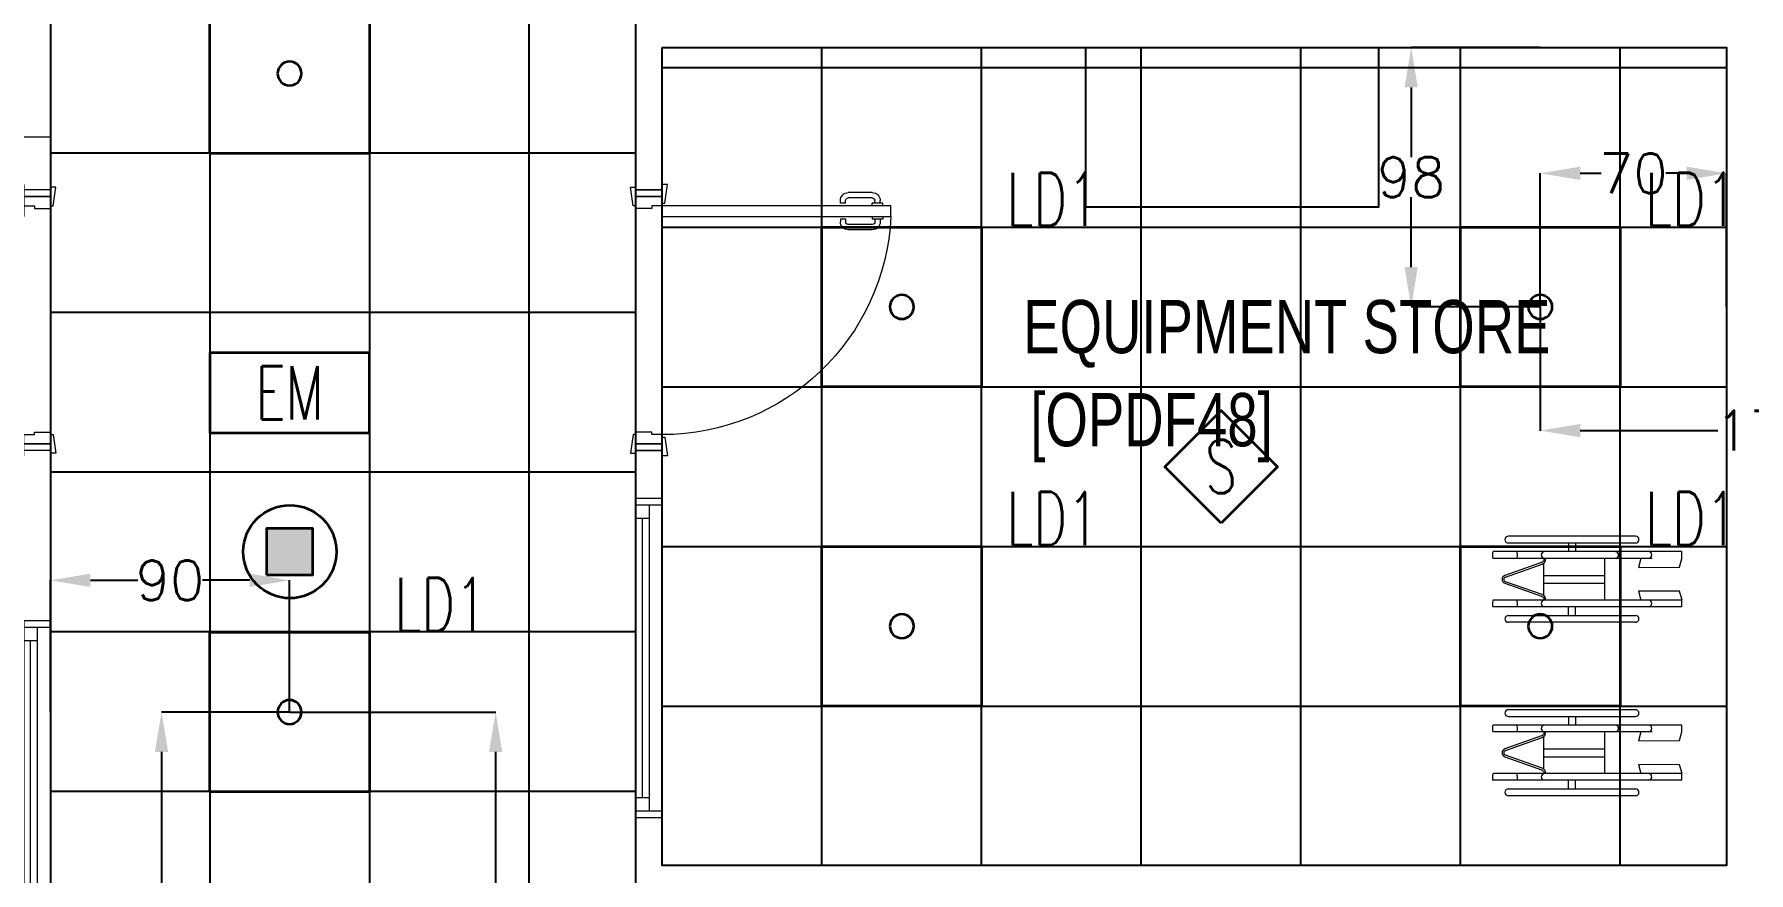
# Model space of a CAD drawing. Extents: x -12260 to 57327, y -29287 to 19916.
# Drawn here: x 33015 to 39459, y 2333 to 5485 of the extents above; entities that cross this region are included whole.
import ezdxf
from ezdxf.enums import TextEntityAlignment as Align

# ---------------------------------------------------------------- set-up
doc = ezdxf.new("R2010")
doc.units = 0
doc.header["$LTSCALE"] = 0.25
doc.linetypes.add('DASHDOT', pattern=[25.4, 12.7, -6.35, 0, -6.35])
for name, color, linetype, lineweight in [('01-First Floor$0$72_EGR_BASE_TEXT', 252, 'Continuous', 5), ('01-First Floor$0$Aluminum', 251, 'Continuous', 5), ('01-First Floor$0$LOADING', 253, 'Continuous', 5), ('01-First Floor$0$Walls', 251, 'Continuous', 5), ('01-First Floor$0$Wooden Joinery', 251, 'Continuous', 5), ('E-DIM', 6, 'Continuous', 18), ('E-LITE-CIRC-NUMB', 6, 'Continuous', 25), ('E-LITE-CLNG', 150, 'Continuous', 35), ('E-LITE-CLNG @ 100', 150, 'Continuous', 35), ('E-LITE-CLNG-CNDT', 6, 'DASHDOT', 35), ('E-LITE-CTRL', 6, 'Continuous', 25), ('E-LITE-IDEN', 6, 'Continuous', 25), ('F-ALRM-CLNG @ 100', 33, 'Continuous', 35), ('T-INTC-CLNG @ 100', 33, 'Continuous', 35), ('T-INTC-DEVC-NUMB', 2, 'Continuous', 25)]:
    doc.layers.add(name, color=color, linetype=linetype, lineweight=lineweight)
doc.layers.add('01-First Floor$0$FALSE CEILING', color=251, linetype='Continuous')
doc.styles.add('01-First Floor$0$X3G_ENTITY_9EC9', font='swisscl.ttf', dxfattribs={"height": 0.2})
doc.styles.add('01-First Floor$0$X3G_ENTITY_9F38', font='swisscl.ttf', dxfattribs={"height": 0.2})
doc.styles.add('DC_SIMPLEX', font='SIMPLEX.shx', dxfattribs={"width": 0.7})
doc.styles.get("Standard").update_dxf_attribs({"font": 'romans.shx'})
doc.dimstyles.get("Standard").update_dxf_attribs({"dimtxt": 150, "dimasz": 150, "dimexe": 0.18, "dimexo": 0.0625, "dimgap": 0.09, "dimtad": 0, "dimtih": 1, "dimtoh": 1, "dimdec": 0, "dimlfac": 0.1, "dimzin": 0, "dimdsep": 46, "dimtxsty": 'Standard', "dimcen": 0.09, "dimclrd": 6, "dimadec": 0, "dimazin": 0, "dimtfac": 1, "dimtdec": 0, "dimtofl": 0, "dimtmove": 0, "dimatfit": 3, "dimfxl": 1, "dimtolj": 1, "dimtzin": 0, "dimarcsym": 0})

# ---------------------------------------------------------------- blocks, each defined once
blk = doc.blocks.new('01-First Floor$0$A$C72370EFE')
at = {"layer": '01-First Floor$0$Wooden Joinery'}
for p, q in [((-0.01, -0.04), (-0.02, -0.04)), ((-0.01, -0.06), (-0.02, -0.06)), ((-0.01, -0.03), (-0.01, -0.07)), ((0, -0.03), (-0.01, -0.03)), ((0.04, -0.03), (0.05, -0.03)), ((0.05, -0.03), (0.05, -0.07)), ((0.05, -0.04), (0.06, -0.04)), ((0.05, -0.06), (0.06, -0.06)), ((-0.05, -0.07), (-0.05, -0.16)), ((-0.03, -0.07), (-0.03, -0.16)), ((0, -0.07), (-0.01, -0.07)), ((0.04, -0.07), (0.05, -0.07)), ((0.07, -0.07), (0.07, -0.16)), ((0.09, -0.07), (0.09, -0.16)), ((-0.01, -0.17), (-0.02, -0.17)), ((-0.01, -0.19), (-0.02, -0.19)), ((-0.01, -0.17), (-0.01, -0.19)), ((0.05, -0.17), (0.06, -0.17)), ((0.05, -0.17), (0.05, -0.19)), ((0.05, -0.19), (0.06, -0.19))]:
    blk.add_line(p, q, dxfattribs=at)
for centre, radius, start, end in [((-0.02, -0.07), 0.03, 90, 180), ((-0.02, -0.07), 0.01, 90, 180), ((0.06, -0.07), 0.03, 0, 90), ((0.06, -0.07), 0.01, 0, 90), ((-0.02, -0.16), 0.03, 180, 270), ((-0.02, -0.16), 0.01, 180, 270), ((0.06, -0.16), 0.01, 270, 0), ((0.06, -0.16), 0.03, 270, 0)]:
    blk.add_arc(centre, radius, start, end, dxfattribs=at)
blk = doc.blocks.new('01-First Floor$0$A$C5DAD61B4')
at = {"layer": '01-First Floor$0$Wooden Joinery'}
for points in [[(80, 959.1), (80, 969.1), (10, 979.1), (10, 959.1)], [(940, 959.1), (940, 969.1), (1010, 979.1), (1010, 959.1)], [(70, 859.1), (70, 849.1), (0, 839.1), (0, 859.1)], [(120, 859.1), (120, 0), (80, 0), (80, 859.1)], [(950, 859.1), (950, 849.1), (1020, 839.1), (1020, 859.1)]]:
    blk.add_lwpolyline(points, close=True, dxfattribs=at)
for points in [[(45, 859.1), (45, 959.1), (20, 959.1), (20, 859.1), (45, 859.1)], [(45, 859.1), (80, 859.1), (80, 899.1), (90, 899.1), (90, 959.1), (45, 959.1), (45, 859.1)], [(975, 859.1), (940, 859.1), (940, 899.1), (930, 899.1), (930, 959.1), (975, 959.1), (975, 859.1)], [(975, 859.1), (975, 959.1), (1000, 959.1), (1000, 859.1), (975, 859.1)]]:
    blk.add_lwpolyline(points, dxfattribs=at)
blk.add_arc((80, 859.1), 860, 272.66603, 0, dxfattribs=at)
at = {"layer": '01-First Floor$0$Wooden Joinery', "xscale": 999.9999999998854, "yscale": 999.9999999998854, "zscale": 999.9999999998854, "rotation": 180}
blk.add_blockref('01-First Floor$0$A$C72370EFE', (120, 0), dxfattribs=at)
blk = doc.blocks.new('01-First Floor$0$HF14449A-P')
for p, q in [((-0.05, 0), (-0.7602, 0)), ((-0.2244, 0.0577), (-0.7026, 0.0577)), ((-0.7026, 0.0323), (-0.2244, 0.0323)), ((-0.4762, 0.0321), (-0.4762, -0.0003)), ((-0.4508, 0.0321), (-0.4508, -0.0003)), ((-0.05, -0.0255), (-0.05, 0)), ((-0.1618, -0.0254), (-0.7597, -0.0254)), ((-0.578, -0.0409), (-0.7158, -0.0896)), ((-0.7137, -0.0956), (-0.576, -0.047)), ((-0.5708, -0.044), (-0.5708, -0.1647)), ((-0.5699, -0.0249), (-0.5699, -0.0332)), ((-0.5636, -0.0346), (-0.5636, -0.0251)), ((-0.3406, -0.1837), (-0.3406, -0.0251)), ((-0.2045, -0.0254), (-0.2138, -0.0595)), ((-0.2138, -0.0595), (-0.0589, -0.0584)), ((-0.0589, -0.0584), (-0.05, -0.0255)), ((-0.7158, -0.1192), (-0.578, -0.1678)), ((-0.576, -0.1618), (-0.7137, -0.1132)), ((-0.5708, -0.0899), (-0.3406, -0.0899)), ((-0.5708, -0.1189), (-0.3406, -0.1189)), ((-0.05, -0.1827), (-0.7602, -0.1827)), ((-0.5699, -0.1755), (-0.5699, -0.1837)), ((-0.5636, -0.1837), (-0.5636, -0.1742)), ((-0.0589, -0.1493), (-0.2138, -0.1482)), ((-0.2138, -0.1482), (-0.2045, -0.1824)), ((-0.0499, -0.1827), (-0.0589, -0.1493)), ((-0.05, -0.2078), (-0.05, -0.1827)), ((-0.05, -0.2078), (-0.7593, -0.2078)), ((-0.7026, -0.2404), (-0.2244, -0.2404)), ((-0.4762, -0.2401), (-0.4762, -0.2078)), ((-0.4508, -0.2401), (-0.4508, -0.2078)), ((-0.2244, -0.2658), (-0.7026, -0.2658))]:
    blk.add_line(p, q)
for centre, radius, start, end in [((-0.7026, 0.045), 0.0127, 90, 180), ((-0.7026, 0.045), 0.0127, 180, 270), ((-0.2244, 0.045), 0.0127, 0, 90), ((-0.2244, 0.045), 0.0127, 270, 0), ((-0.5661, -0.0128), 0.0127, 98.73327, 261.25119), ((-0.5848, -0.0258), 0.0166, 294.28197, 333.37317), ((-0.5848, -0.0258), 0.023, 292.59255, 337.40745), ((-0.301, -0.0129), 0.0127, 279.82775, 82.50016), ((-0.7106, -0.1044), 0.0157, 109.43252, 250.56748), ((-0.7106, -0.1044), 0.00936, 109.42288, 250.57712), ((-0.5661, -0.1952), 0.0127, 98.74881, 261.26673), ((-0.5848, -0.183), 0.0166, 26.62683, 65.71803), ((-0.5848, -0.183), 0.023, 22.59255, 67.40745), ((-0.7026, -0.2531), 0.0127, 90, 180), ((-0.7026, -0.2531), 0.0127, 180, 270), ((-0.2244, -0.2531), 0.0127, 0, 90), ((-0.2244, -0.2531), 0.0127, 270, 0)]:
    blk.add_arc(centre, radius, start, end)
for centre, ratio, start_param, end_param in [((-0.7597, -0.0126), 0.241377, 0.152696, 3.141593), ((-0.6698, -0.0127), 0.078125, 3.141593, 6.498142), ((-0.1758, -0.0125), 0.964579, 3.250377, 6.096807), ((-0.7597, -0.1952), 0.241678, 0.147741, 3.289334), ((-0.6698, -0.1954), 0.078125, 3.141593, 6.498142), ((-0.1758, -0.1951), 0.964579, 3.252899, 6.098308)]:
    blk.add_ellipse(centre, major_axis=(0, 0.0127), ratio=ratio, start_param=start_param, end_param=end_param)
blk = doc.blocks.new('01-First Floor$0$A$C37be4daf')
at = {"layer": '01-First Floor$0$Aluminum'}
for p, q in [((1416, 598.2), (216, 598.2)), ((241, 498.2), (241, 598.2)), ((291, 548.2), (291, 598.2)), ((1341, 548.2), (1341, 598.2)), ((1391, 498.2), (1391, 598.2)), ((1391, 548.2), (241, 548.2)), ((291, 573.2), (1341, 573.2)), ((1416, 498.2), (216, 498.2))]:
    blk.add_line(p, q, dxfattribs=at)
at = {"layer": '01-First Floor$0$Walls'}
for p, q in [((216, 498.2), (216, 598.2)), ((1416, 498.2), (1416, 598.2))]:
    blk.add_line(p, q, dxfattribs=at)
blk = doc.blocks.new('01-First Floor')
at = {"layer": '01-First Floor$0$FALSE CEILING', "linetype": 'Continuous'}
for p, q in [((33676, 1440), (33676, 8610)), ((34276, 1440), (34276, 8610)), ((34876, 1440), (34876, 8610)), ((35976, 2360), (35976, 5435)), ((36576, 2360), (36576, 5435)), ((37176, 2360), (37176, 5435)), ((37776, 2360), (37776, 5435)), ((38376, 2360), (38376, 5435)), ((38976, 2360), (38976, 5435)), ((35376, 5360), (39376, 5360)), ((33076, 5040), (35276, 5040)), ((35376, 4760), (39376, 4760)), ((33076, 4440), (35276, 4440)), ((35376, 4160), (39376, 4160)), ((33076, 3840), (35276, 3840)), ((35376, 3560), (39376, 3560)), ((33076, 3240), (35276, 3240)), ((35376, 2960), (39376, 2960)), ((33076, 2640), (35276, 2640))]:
    blk.add_line(p, q, dxfattribs=at)
at = {"layer": '01-First Floor$0$FALSE CEILING'}
for points in [[(33076, 1440), (35276, 1440), (35276, 8610), (33076, 8610)], [(35376, 5435), (39376, 5435), (39376, 2360), (35376, 2360)]]:
    blk.add_lwpolyline(points, close=True, dxfattribs=at)
at = {"layer": '01-First Floor$0$FALSE CEILING', "elevation": -0.1}
blk.add_lwpolyline([(36967.7, 5435), (38067.7, 5435), (38067.7, 4835), (36967.7, 4835)], close=True, dxfattribs=at)
at = {"layer": '01-First Floor$0$LOADING', "elevation": -0.1}
blk.add_lwpolyline([(36967.7, 5435), (38067.7, 5435), (38067.7, 4835), (36967.7, 4835)], close=True, dxfattribs=at)
at = {"layer": '01-First Floor$0$Walls'}
for p, q in [((35276, 4900), (35276, 5635)), ((39376, 5435), (35376, 5435)), ((35376, 4900), (35376, 5435)), ((39376, 2360), (39376, 5435)), ((32667.5, 5100), (33076, 5100)), ((33076, 4900), (33076, 5100)), ((33076, 4900), (32976, 4900)), ((35376, 4900), (35276, 4900)), ((33076, 3920), (32976, 3920)), ((33076, 3920), (33076, 1440)), ((35276, 3920), (35276, 1440)), ((35376, 3920), (35276, 3920)), ((35376, 3920), (35376, 2360)), ((39376, 2360), (35376, 2360))]:
    blk.add_line(p, q, dxfattribs=at)
at = {"rotation": 90}
for p in [(35874.2, 2324), (33574.2, 1864)]:
    blk.add_blockref('01-First Floor$0$A$C37be4daf', p, dxfattribs=at)
at = {"layer": '01-First Floor$0$LOADING', "lineweight": 0, "xscale": 1000, "yscale": 1000, "zscale": 1000}
for p in [(39258.7, 3540.5, -0.1), (39258.7, 2888.5, -0.1)]:
    blk.add_blockref('01-First Floor$0$HF14449A-P', p, dxfattribs=at)
at = {"layer": '01-First Floor$0$Wooden Joinery', "rotation": 270}
blk.add_blockref('01-First Floor$0$A$C5DAD61B4', (32116.9, 4920), dxfattribs=at)
at = {"layer": '01-First Floor$0$Wooden Joinery', "xscale": -1, "rotation": 90}
blk.add_blockref('01-First Floor$0$A$C5DAD61B4', (36235.1, 4920), dxfattribs=at)
at = {"layer": '01-First Floor$0$72_EGR_BASE_TEXT', "char_height": 200, "attachment_point": 2}
for s, insert, style in [('EQUIPMENT STORE', (37723.3, 4486.2, 0), '01-First Floor$0$X3G_ENTITY_9EC9'), ('[OPDF48]', (37214.8, 4136.4), '01-First Floor$0$X3G_ENTITY_9F38')]:
    blk.add_mtext(s, dxfattribs=dict(at, insert=insert, style=style))
blk = doc.blocks.new('DC_LT-CL-Emergency')
blk.add_lwpolyline([(3, -1.5), (3, 1.5), (-3, 1.5), (-3, -1.5)], close=True)
at = {"style": 'DC_SIMPLEX', "width": 0.7}
blk.add_text('EM', height=2, rotation=360, dxfattribs=at).set_placement((0, 0), align=Align.MIDDLE_CENTER)
at = {"layer": 'E-LITE-CTRL', "style": 'DC_SIMPLEX', "width": 0.7, "flags": 8}
blk.add_attdef('CONTROL', (4.739, -1.5), '', height=2, rotation=360, dxfattribs=at)
blk = doc.blocks.new('*U16')
blk.add_lwpolyline([(-300, 300), (-300, -300), (300, -300), (300, 300)], close=True)
blk.add_circle((0, 0), 45)
at = {"layer": 'E-LITE-CIRC-NUMB', "style": 'DC_SIMPLEX', "width": 0.7, "flags": 8}
blk.add_attdef('CIRCUIT', text='', height=200, rotation=0, dxfattribs=at).set_placement((-473.9, 300), align=Align.RIGHT)
at = {"layer": 'E-LITE-CTRL', "style": 'DC_SIMPLEX', "width": 0.7, "flags": 8}
blk.add_attdef('CONTROL', (1118.9, -935), '', height=200, rotation=360, dxfattribs=at)
at = {"layer": 'E-LITE-IDEN', "style": 'DC_SIMPLEX', "width": 0.7, "flags": 8}
blk.add_attdef('TYPE', (460.4, 457.6), '', height=200, rotation=360, dxfattribs=at)
blk = doc.blocks.new('A$C5CF53093')
blk.add_lwpolyline([(0, -212.1), (-212.1, 0), (0, 212.1), (212.1, 0)], close=True)
blk = doc.blocks.new('*U73')
at = {"xscale": 0.01, "yscale": 0.01, "zscale": 0.01}
blk.add_blockref('A$C5CF53093', (0.007, -0.007), dxfattribs=at)
at = {"color": 6, "style": 'DC_SIMPLEX', "width": 0.7, "flags": 8}
blk.add_attdef('TYPE', text='', height=2, rotation=360, dxfattribs=at).set_placement((0, 0), align=Align.MIDDLE_CENTER)
blk = doc.blocks.new('DC_PA-CL-Speaker')
blk.add_hatch(color=256).paths.add_polyline_path([(-0.883, -0.87), (0.865, -0.87), (0.865, 0.878), (-0.883, 0.878)])
blk.add_lwpolyline([(-0.883, -0.87), (0.865, -0.87), (0.865, 0.878), (-0.883, 0.878)], close=True)
blk.add_circle((0, 0), 1.75)
at = {"layer": 'T-INTC-DEVC-NUMB', "style": 'DC_SIMPLEX', "width": 0.7}
blk.add_attdef('DC_CONTROL', (3.364, 2.471), '', height=2, rotation=360, dxfattribs=at)
blk = doc.blocks.new('*D231')
at = {"layer": 'Defpoints', "color": 0}
for p in [(33975, 2937.3), (34749.4, 2937.3), (33977.9, 593)]:
    blk.add_point(p, dxfattribs=at)
at = {"layer": 'E-DIM', "color": 0, "lineweight": -2, "transparency": 16777216}
for p, q in [((33975, 2937.3), (34749.6, 2937.3)), ((33977.9, 593), (34749.6, 593))]:
    blk.add_line(p, q, dxfattribs=at)
at = {"layer": 'E-DIM', "color": 6, "lineweight": -2, "transparency": 16777216}
for p, q in [((34749.4, 2787.3), (34749.4, 1840.2)), ((34749.4, 743), (34749.4, 1690))]:
    blk.add_line(p, q, dxfattribs=at)
at = {"layer": 'E-DIM', "color": 6, "transparency": 16777216}
for points in [[(34724.4, 2787.3), (34774.4, 2787.3), (34749.4, 2937.3)], [(34724.4, 743), (34774.4, 743), (34749.4, 593)]]:
    blk.add_solid(points, dxfattribs=at)
at = {"layer": 'E-DIM', "color": 7, "transparency": 16777216, "insert": (34749.4, 1765.1), "char_height": 150, "attachment_point": 5}
blk.add_mtext('\\A1;234', dxfattribs=at)
blk = doc.blocks.new('*D252')
at = {"layer": 'Defpoints', "color": 0}
for p in [(39376, 4962.4), (38676, 4460), (39376, 4460)]:
    blk.add_point(p, dxfattribs=at)
at = {"layer": 'E-DIM', "color": 0, "lineweight": -2, "transparency": 16777216}
for p, q in [((38676, 4460.1), (38676, 4962.6)), ((39376, 4460.1), (39376, 4962.6))]:
    blk.add_line(p, q, dxfattribs=at)
at = {"layer": 'E-DIM', "color": 6, "lineweight": -2, "transparency": 16777216}
for p, q in [((38826, 4962.4), (38904.5, 4962.4)), ((39226, 4962.4), (39147.5, 4962.4))]:
    blk.add_line(p, q, dxfattribs=at)
at = {"layer": 'E-DIM', "color": 6, "transparency": 16777216}
for points in [[(38826, 4987.4), (38826, 4937.4), (38676, 4962.4)], [(39226, 4987.4), (39226, 4937.4), (39376, 4962.4)]]:
    blk.add_solid(points, dxfattribs=at)
at = {"layer": 'E-DIM', "color": 7, "transparency": 16777216, "insert": (39026, 4962.4), "char_height": 150, "attachment_point": 5}
blk.add_mtext('\\A1;70', dxfattribs=at)
blk = doc.blocks.new('*D253')
at = {"layer": 'Defpoints', "color": 0}
for p in [(38190.7, 5435), (38676, 5435), (38676, 4460)]:
    blk.add_point(p, dxfattribs=at)
at = {"layer": 'E-DIM', "color": 0, "lineweight": -2, "transparency": 16777216}
for p, q in [((38675.9, 5435), (38190.5, 5435)), ((38675.9, 4460), (38190.5, 4460))]:
    blk.add_line(p, q, dxfattribs=at)
at = {"layer": 'E-DIM', "color": 6, "lineweight": -2, "transparency": 16777216}
for p, q in [((38190.7, 5285), (38190.7, 5022.6)), ((38190.7, 4610), (38190.7, 4872.4))]:
    blk.add_line(p, q, dxfattribs=at)
at = {"layer": 'E-DIM', "color": 6, "transparency": 16777216}
for points in [[(38165.7, 5285), (38215.7, 5285), (38190.7, 5435)], [(38165.7, 4610), (38215.7, 4610), (38190.7, 4460)]]:
    blk.add_solid(points, dxfattribs=at)
at = {"layer": 'E-DIM', "color": 7, "transparency": 16777216, "insert": (38190.7, 4947.5), "char_height": 150, "attachment_point": 5}
blk.add_mtext('\\A1;98', dxfattribs=at)
blk = doc.blocks.new('*D254')
at = {"layer": 'Defpoints', "color": 0}
for p in [(38676, 4460), (40376.1, 4460), (40376.1, 3995.2)]:
    blk.add_point(p, dxfattribs=at)
at = {"layer": 'E-DIM', "color": 0, "lineweight": -2, "transparency": 16777216}
for p, q in [((38676, 4459.9), (38676, 3995)), ((40376.1, 4459.9), (40376.1, 3995))]:
    blk.add_line(p, q, dxfattribs=at)
at = {"layer": 'E-DIM', "color": 6, "lineweight": -2, "transparency": 16777216}
for p, q in [((38826, 3995.2), (39343.8, 3995.2)), ((40226.1, 3995.2), (39708.3, 3995.2))]:
    blk.add_line(p, q, dxfattribs=at)
at = {"layer": 'E-DIM', "color": 6, "transparency": 16777216}
for points in [[(38826, 4020.2), (38826, 3970.2), (38676, 3995.2)], [(40226.1, 4020.2), (40226.1, 3970.2), (40376.1, 3995.2)]]:
    blk.add_solid(points, dxfattribs=at)
at = {"layer": 'E-DIM', "color": 7, "transparency": 16777216, "insert": (39526, 3995.2), "char_height": 150, "attachment_point": 5}
blk.add_mtext('\\A1;170', dxfattribs=at)
blk = doc.blocks.new('*D339')
at = {"layer": 'Defpoints', "color": 0}
for p in [(33076, 3432.5), (33076, 2937.3), (33975, 2937.3)]:
    blk.add_point(p, dxfattribs=at)
at = {"layer": 'E-DIM', "color": 0, "lineweight": -2, "transparency": 16777216}
for p, q in [((33076, 2937.3), (33076, 3432.7)), ((33975, 2937.3), (33975, 3432.7))]:
    blk.add_line(p, q, dxfattribs=at)
at = {"layer": 'E-DIM', "color": 6, "lineweight": -2, "transparency": 16777216}
for p, q in [((33226, 3432.5), (33404, 3432.5)), ((33825, 3432.5), (33647, 3432.5))]:
    blk.add_line(p, q, dxfattribs=at)
at = {"layer": 'E-DIM', "color": 6, "transparency": 16777216}
for points in [[(33226, 3457.5), (33226, 3407.5), (33076, 3432.5)], [(33825, 3457.5), (33825, 3407.5), (33975, 3432.5)]]:
    blk.add_solid(points, dxfattribs=at)
at = {"layer": 'E-DIM', "color": 7, "transparency": 16777216, "insert": (33525.5, 3432.5), "char_height": 150, "attachment_point": 5}
blk.add_mtext('\\A1;90', dxfattribs=at)
blk = doc.blocks.new('*D340')
at = {"layer": 'Defpoints', "color": 0}
for p in [(33975, 2937.3), (33493.7, 1440), (33975, 1440)]:
    blk.add_point(p, dxfattribs=at)
at = {"layer": 'E-DIM', "color": 0, "lineweight": -2, "transparency": 16777216}
for p, q in [((33974.9, 2937.3), (33493.5, 2937.3)), ((33974.9, 1440), (33493.5, 1440))]:
    blk.add_line(p, q, dxfattribs=at)
at = {"layer": 'E-DIM', "color": 6, "lineweight": -2, "transparency": 16777216}
for p, q in [((33493.7, 2787.3), (33493.7, 2263.7)), ((33493.7, 1590), (33493.7, 2113.6))]:
    blk.add_line(p, q, dxfattribs=at)
at = {"layer": 'E-DIM', "color": 6, "transparency": 16777216}
for points in [[(33468.7, 2787.3), (33518.7, 2787.3), (33493.7, 2937.3)], [(33468.7, 1590), (33518.7, 1590), (33493.7, 1440)]]:
    blk.add_solid(points, dxfattribs=at)
at = {"layer": 'E-DIM', "color": 7, "transparency": 16777216, "insert": (33493.7, 2188.6), "char_height": 150, "attachment_point": 5}
blk.add_mtext('\\A1;150', dxfattribs=at)

msp = doc.modelspace()

# ---------------------------------------------------------------- block references
at = {"layer": 'E-LITE-CLNG'}
ref = msp.add_blockref('*U16', (33975, 5337.3), dxfattribs=dict(at, xscale=-1))
ref.add_attrib('TYPE', 'LD1', (34368.5, 5641.8), dxfattribs={"layer": 'E-LITE-IDEN', "height": 200, "rotation": 0, "style": 'DC_SIMPLEX', "width": 0.7, "flags": 8})
ref = msp.add_blockref('*U16', (36276, 4460), dxfattribs=dict(at, xscale=-1))
ref.add_attrib('TYPE', 'LD1', (36669.5, 4764.5), dxfattribs={"layer": 'E-LITE-IDEN', "height": 200, "rotation": 0, "style": 'DC_SIMPLEX', "width": 0.7, "flags": 8})
ref = msp.add_blockref('*U16', (38676, 4460), dxfattribs=dict(at, xscale=-1))
ref.add_attrib('TYPE', 'LD1', (39069.5, 4764.5), dxfattribs={"layer": 'E-LITE-IDEN', "height": 200, "rotation": 0, "style": 'DC_SIMPLEX', "width": 0.7, "flags": 8})
ref = msp.add_blockref('*U16', (36276, 3260), dxfattribs=dict(at, xscale=-1))
ref.add_attrib('TYPE', 'LD1', (36669.5, 3564.5), dxfattribs={"layer": 'E-LITE-IDEN', "height": 200, "rotation": 0, "style": 'DC_SIMPLEX', "width": 0.7, "flags": 8})
ref = msp.add_blockref('*U16', (38676, 3260), dxfattribs=dict(at, xscale=-1))
ref.add_attrib('TYPE', 'LD1', (39069.5, 3564.5), dxfattribs={"layer": 'E-LITE-IDEN', "height": 200, "rotation": 0, "style": 'DC_SIMPLEX', "width": 0.7, "flags": 8})
ref = msp.add_blockref('*U16', (33975, 2937.3), dxfattribs=dict(at, xscale=-1))
ref.add_attrib('TYPE', 'LD1', (34368.5, 3241.8), dxfattribs={"layer": 'E-LITE-IDEN', "height": 200, "rotation": 0, "style": 'DC_SIMPLEX', "width": 0.7, "flags": 8})
at = {"layer": 'E-LITE-CLNG @ 100', "xscale": 100, "yscale": 100, "zscale": 100}
msp.add_blockref('DC_LT-CL-Emergency', (33975, 4137.3), dxfattribs=at)
msp.add_blockref('DC_LT-CL-Emergency', (33975, 4137.3), dxfattribs=at)
at = {"layer": 'E-LITE-CLNG-CNDT'}
msp.add_blockref('01-First Floor', (0, 0), dxfattribs=at)
at = {"layer": 'F-ALRM-CLNG @ 100', "xscale": 100, "yscale": 100, "zscale": 100}
msp.add_blockref('*U73', (37476, 3860), dxfattribs=at).add_auto_attribs({'TYPE': 'S'})
at = {"layer": 'T-INTC-CLNG @ 100', "xscale": 100, "yscale": 100, "zscale": 100}
msp.add_blockref('DC_PA-CL-Speaker', (33976, 3540), dxfattribs=at)

# ---------------------------------------------------------------- dimensions: what is measured, and where the dimension line sits
at = {"layer": 'E-DIM'}
for base, p1, p2, picture, middle in [((38190.6913, 5435), (38675.9873, 4459.99), (38675.9873, 5435), '*D253', (38190.6913, 4947.495)), ((33493.7, 1440), (33975, 2937.3), (33975, 1440), '*D340', (33493.7, 2188.6)), ((34749.4, 2937.3), (33977.9, 593), (33975, 2937.3), '*D231', (34749.4, 1765.1))]:
    dim = msp.add_linear_dim(base=base, p1=p1, p2=p2, angle=90, dimstyle='Standard', override={"dimclrt": 7}, dxfattribs=at)
    dim.commit()
    dim.dimension.update_dxf_attribs({"geometry": picture, "text_midpoint": middle})
for base, p1, p2, picture, middle in [((39376, 4962.4), (38676, 4460), (39376, 4460), '*D252', (39026, 4962.4)), ((40376.1, 3995.2), (38676, 4460), (40376.1, 4460), '*D254', (39526, 3995.2)), ((33076, 3432.5), (33975, 2937.3), (33076, 2937.3), '*D339', (33525.5, 3432.5))]:
    dim = msp.add_linear_dim(base=base, p1=p1, p2=p2, dimstyle='Standard', override={"dimclrt": 7}, dxfattribs=at)
    dim.commit()
    dim.dimension.update_dxf_attribs({"geometry": picture, "text_midpoint": middle})

doc.saveas('drawing.dxf')
